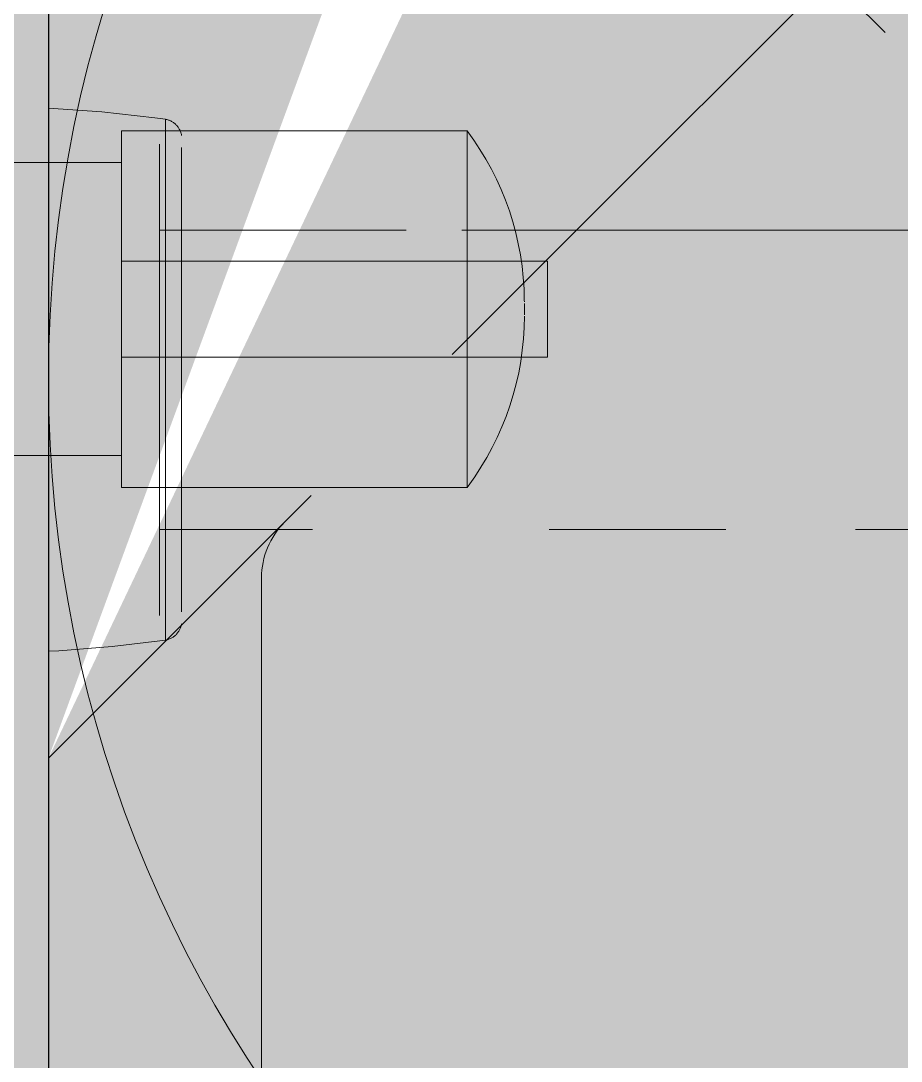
# Model space of a CAD drawing. Header units: metres. Extents: x 5 to 242, y -3 to 162.
# Drawn here: x 180.7533 to 180.8653, y 82.2999 to 82.4324 of the extents above; entities that cross this region are included whole.
import ezdxf

# ---------------------------------------------------------------- set-up
doc = ezdxf.new("R2010")
doc.units = ezdxf.units.M
doc.layers.add('1053_ARQ_BASE_MATADOURO_dwg', color=7, linetype='Continuous', lineweight=5, true_color=0x767676)
for name, color, linetype, lineweight in [('A-EQUIPAMENTOS', 7, 'Continuous', 5), ('A-PAREDE', 7, 'Continuous', 30), ('A-WALL', 7, 'Continuous', 9), ('P-PIPE', 7, 'Continuous', 5), ('P-SANR-FIXT', 7, 'Continuous', 5)]:
    doc.layers.add(name, color=color, linetype=linetype, lineweight=lineweight)

# ---------------------------------------------------------------- blocks, each defined once
blk = doc.blocks.new('USO_ESG_Cuba lavatório redonda - Uso geral-3627488-TÉRREO 1_20')
at = {"layer": 'P-SANR-FIXT', "color": 9, "true_color": 0xc0c0c0}
for centre in [(-2.759870525399777e-15, 0.1600000000000002), (-2.727719265099044e-15, 0.1600000000000002)]:
    blk.add_arc(centre, 0.1599999999999999, 180.0000000000002, 5.088887490341627e-14, dxfattribs=at)
blk = doc.blocks.new('USO_ESG_Sifão de Uso Geral - Sifão para lavatório-3627490-TÉRREO 1_20')
at = {"layer": 'P-SANR-FIXT', "color": 9, "true_color": 0xc0c0c0}
for p, q in [((-0.01905000000013861, 0.1149999987484047), (-0.01905000000013861, 0.07289266715780068)), ((0.01904999999979209, 0.1027178877682112), (0.01904999999979209, 0.1149999987484047)), ((-0.01905000000013861, 0.03360244957850154), (-0.01905000000013861, 0.01413148976545272)), ((0.01904999999979209, 0.01413148976545272), (0.01904999999979209, 0.03360245495839335)), ((-0.02955640025592632, 0.01695898247440039), (0, 0.01695898247440039)), ((-0.02955640025592635, 0.01695898247440039), (-1.142151288813576e-16, 0.01695898247440039)), ((6.161763616794731e-17, 0.0169589824744004), (-0.01907023710242991, 0.0169589824744004)), ((0.01907023710242991, 0.0169589824744004), (0, 0.0169589824744004)), ((-1.004139738387554e-16, 0.01695898247440039), (0.02955640025592629, 0.01695898247440039)), ((2.284302577627152e-16, 0.01695898247440039), (0.02955640025592639, 0.01695898247440039)), ((-0.033171959091578, 0.01488819227461761), (0, 0.01488819227461761)), ((-1.071815570673971e-16, 0.01488819227461761), (0.033171959091578, 0.01488819227461761)), ((-0.03, 0.01413148976521754), (0.03, 0.01413148976521754)), ((-0.03, 0.01413148976521754), (0.03, 0.01413148976521754)), ((-0.01907023710242991, 0.0141314897652176), (0, 0.0141314897652176)), ((0.01904999999999815, 0.01413148976521754), (-0.01904999999999815, 0.01413148976521754)), ((0.01904999999999815, 0.01413148976521754), (-0.01904999999999815, 0.01413148976521754)), ((-0.016, 0.01413148976521754), (0.016, 0.01413148976521754)), ((-0.016, 0.01413148976521754), (0.016, 0.01413148976521754)), ((-6.161763616794731e-17, 0.01413148976521748), (0.01907023710242991, 0.01413148976521748)), ((-1.04744440165294e-16, 0), (-0.03, 0)), ((0.03, 0), (-1.920283787331894e-16, 0)), ((0.03, 9.702447179016361e-17), (-2.912619083023203e-16, 9.702447179016361e-17)), ((-0.03457092903812933, -5.498934640968401e-17), (0, -5.498934640968401e-17)), ((-1.920283787331894e-16, -9.702447179016361e-17), (-0.03, -9.702447179016361e-17)), ((-1.117017536812876e-16, -5.498934640968401e-17), (0.03457092903812933, -5.498934640968401e-17))]:
    blk.add_line(p, q, dxfattribs=at)
at = {"layer": 'P-SANR-FIXT', "color": 254, "true_color": 0xd3d3d3}
for p, q in [((0.01904999999979209, 0.06375625427553314), (0.01904999999979209, 0.0862422085268332)), ((-0.01905000000013861, 0.07289266715780068), (-0.01905000000013861, 0.05263649293236122)), ((-0.01905000000013861, 0.04553576000836074), (-0.01905000000013861, 0.03360244957850154))]:
    blk.add_line(p, q, dxfattribs=at)
at = {"layer": 'P-SANR-FIXT', "color": 9, "true_color": 0xc0c0c0, "flags": 128}
for points in [[(-0.0331719590917468, 0.01488819227468594), (-0.03315162239318997, 0.01498875114948896), (-0.03312728067933422, 0.01508841633713419), (-0.03309897289174478, 0.01518702839397847), (-0.03306674431692991, 0.01528442956225554), (-0.03303064651371078, 0.015380464020816), (-0.03299073723075035, 0.01547497813475857), (-0.03294708031451828, 0.01556782070187328), (-0.03289974560665251, 0.01565884319395627), (-0.03284880883265778, 0.01574789999410496), (-0.03279435148055527, 0.01583484863082522), (-0.03273646067038408, 0.01591955000465387), (-0.03267522901517841, 0.01600186861131588), (-0.03261075447245021, 0.01608167275892156), (-0.03254314018784044, 0.01615883477754032), (-0.03247249432962235, 0.01623323122461625), (-0.03239892991620509, 0.0163047430816514), (-0.03232256463490503, 0.01637325594492904), (-0.03224352065385611, 0.0164386602084749), (-0.03216192442671254, 0.01650085123939498), (-0.03207790648986684, 0.0165597295451742), (-0.03199160125412345, 0.01661520093349027), (-0.03190314678958076, 0.01666717666149343), (-0.03181268460434494, 0.01671557357940328), (-0.03172035941866998, 0.01676031426232403), (-0.03162631893327598, 0.01680132713471357), (-0.03153071359260848, 0.0168385465850115), (-0.03143369634511764, 0.01687191306973291), (-0.03133542239757735, 0.01690137320966169), (-0.03123604896725592, 0.01692687987481659), (-0.03113573503055232, 0.01694839225999203), (-0.03107743835374186, 0.01695898247444857)], [(0.03107743835339534, 0.01695898247444857), (0.03117822241681115, 0.01693979286345238), (0.03127815848403261, 0.01691658831449058), (0.03137708667854695, 0.01688940594984233), (0.03147484873639515, 0.01685828925564965), (0.03157128825912969, 0.01682328801192089), (0.03166625096406951, 0.01678445821297028), (0.03175958493129765, 0.01674186197843228), (0.03185114084615416, 0.01669556745332593), (0.03194077223881832, 0.01664564869869391), (0.03202833571820793, 0.01659218557392524), (0.03211369120130458, 0.01653526360882097), (0.03219670213762765, 0.01647497386623472), (0.03227723572747109, 0.01641141279695112), (0.03235516313424924, 0.01634468208500039), (0.03243035969053617, 0.0162748884856268), (0.0325027050980756, 0.01620214365327738), (0.03257208361961293, 0.01612656396446218), (0.0326383842642821, 0.01604827033035763), (0.03270150096523048, 0.01596738800428138), (0.03276133274913518, 0.01588404638043503), (0.03281778389802676, 0.01579837878793405), (0.03287076410196478, 0.01571052227652144), (0.03292018860402077, 0.01562061739770725), (0.03296597833542, 0.01552880798050246), (0.03300806004264414, 0.01543524090022256), (0.03304636640358385, 0.01534006584382587), (0.03308083613648396, 0.01524343507164813), (0.03311141409689899, 0.01514550317220674), (0.03313805136688679, 0.01504642681534169), (0.03316070533235125, 0.0149463645025844), (0.03317195909140028, 0.01488819227468594)], [(-0.03457092903829944, 1.386069925501943e-13), (-0.03409619888071647, 0.006793772741305657), (-0.03335017000815223, 0.01356312704604279), (-0.0331719590917468, 0.01488819227468594)], [(0.03317195909140028, 0.01488819227468594), (0.03397111898991352, 0.008124904594953478), (0.03449918027467775, 0.001335068951866924), (0.03457092903795292, 1.386069925501943e-13)]]:
    blk.add_lwpolyline(points, dxfattribs=at)
blk = doc.blocks.new('Registro de Gaveta - Agua Fria - MEP - Tigre - PVC Cromado - 25 mm-135403-TÉRREO 1_20')
at = {"layer": 'P-PIPE'}
for p, q in [((154.4113111450573, 82.41839648448708), (154.3673111450574, 82.41839648448708)), ((154.3673111450572, 82.39569625011468), (154.3673111450572, 82.41839648448696)), ((154.4113111450571, 82.3956962501147), (154.4113111450571, 82.41839648448699)), ((154.3673111450574, 82.41434047580032), (154.3520363320969, 82.41434047580032)), ((154.3673111450572, 82.41434047580022), (154.3673111450572, 82.39569625011468)), ((154.3673111450572, 82.41434047580022), (154.3673111450572, 82.39569625011468)), ((154.3673111450572, 82.40179625011471), (154.4113258663779, 82.40179625011471)), ((154.4113259720778, 82.40179625011471), (154.3673111450574, 82.40179625011471)), ((154.3673111450574, 82.40179625011471), (154.4113132704479, 82.40179625011471)), ((154.4113132704479, 82.40179625011471), (154.3673111450572, 82.40179625011471)), ((154.3673111450572, 82.40179625011471), (154.3673111450572, 82.3895962501147)), ((154.3673111450574, 82.40179625011471), (154.3673111450574, 82.3895962501147)), ((154.3673111450572, 82.3895962501147), (154.3673111450572, 82.40179625011471)), ((154.3673111450574, 82.3895962501147), (154.3673111450574, 82.40179625011471)), ((154.4215389827784, 82.40179625011471), (154.4113132704479, 82.40179625011471)), ((154.4113132704479, 82.40179625011471), (154.4113132704479, 82.3895962501147)), ((154.4113132704479, 82.3895962501147), (154.4113132704479, 82.40179625011471)), ((154.4113258663779, 82.40179625011471), (154.4182779681638, 82.40179625011471)), ((154.4113258663779, 82.3895962501147), (154.4113258663779, 82.40179625011471)), ((154.4113259720778, 82.3895962501147), (154.4113259720778, 82.40179625011471)), ((154.4215389827785, 82.38959625011478), (154.4215389827785, 82.4017962501148)), ((154.3673111450572, 82.39569625011468), (154.3673111450572, 82.37705202442915)), ((154.3673111450572, 82.39569625011468), (154.3673111450572, 82.37705202442915)), ((154.3673111450572, 82.3729960157424), (154.3673111450572, 82.39569625011468)), ((154.4113111450571, 82.37299601574242), (154.4113111450571, 82.3956962501147)), ((154.3673111450572, 82.3895962501147), (154.4113132704479, 82.3895962501147)), ((154.4113132704479, 82.3895962501147), (154.3673111450574, 82.3895962501147)), ((154.3673111450574, 82.3895962501147), (154.4113259720778, 82.3895962501147)), ((154.4113258663779, 82.3895962501147), (154.3673111450572, 82.3895962501147)), ((154.4113132704479, 82.3895962501147), (154.4215389827784, 82.3895962501147)), ((154.4182779681638, 82.3895962501147), (154.4113258663779, 82.3895962501147)), ((154.3520363320969, 82.37705202442925), (154.3673111450574, 82.37705202442925)), ((154.3673111450574, 82.3729960157425), (154.4113111450573, 82.3729960157425))]:
    blk.add_line(p, q, dxfattribs=at)
at = {"layer": 'P-PIPE', "flags": 128}
for points in [[(154.4113111450573, 82.41839648448715), (154.4121592206978, 82.41722360878637), (154.4129597154499, 82.41601775728084), (154.4137113486928, 82.41478085907563), (154.4144129179734, 82.41351489294436), (154.4150633009309, 82.4122218841624), (154.4156614570909, 82.41090390126817), (154.4162064295315, 82.40956305275304), (154.4166973464129, 82.4082014836887), (154.4171334223729, 82.40682137229511), (154.4175139597829, 82.40542492645619), (154.4178383498641, 82.4040143801873), (154.4181060736617, 82.40259199006167), (154.4183167028748, 82.40116003159994), (154.4184699005416, 82.39972079563027), (154.4185654215784, 82.39827658462325), (154.4186031131719, 82.39682970900823), (154.4186037742138, 82.39661098261901)], [(154.4186037742138, 82.39640752115504), (154.4186037742138, 82.3963839512521), (154.4186037742138, 82.39635928117406), (154.4186037742138, 82.39633355038771), (154.4186037742138, 82.39630680005696), (154.4186037742138, 82.39627907297647), (154.4186037742138, 82.39625041350378), (154.4186037742138, 82.39622086748788), (154.4186037742138, 82.39619048219603), (154.4186037742138, 82.39615930623835), (154.4186037742138, 82.39612738948962), (154.4186037742138, 82.39609478300991), (154.4186037742138, 82.39606153896257), (154.4186037742138, 82.39602771053096), (154.4186037742138, 82.39599335183341), (154.4186037742138, 82.39595851783642), (154.4186037742138, 82.39592326426711), (154.4186037742138, 82.39588764752365), (154.4186037742138, 82.39585172458507), (154.4186037742138, 82.39581555292048), (154.4186037742138, 82.3957791903969), (154.4186037742138, 82.39574269518656), (154.4186037742138, 82.39570612567395)], [(154.4186037742138, 82.39569625011485), (154.4186037742138, 82.3957328296586), (154.4186037742138, 82.39576935068288), (154.4186037742138, 82.39580575476195), (154.4186037742138, 82.3958419836569), (154.4186037742138, 82.39587797940919), (154.4186037742138, 82.39591368443347), (154.4186037742138, 82.3959490416092), (154.4186037742138, 82.39598399437257), (154.4186037742138, 82.39601848680631), (154.4186037742138, 82.39605246373023), (154.4186037742138, 82.39608587078827), (154.4186037742138, 82.39611865453642), (154.4186037742138, 82.39615076252758), (154.4186037742138, 82.39618214339582), (154.4186037742138, 82.39621274693852), (154.4186037742138, 82.39624252419634), (154.4186037742138, 82.3962714275323), (154.4186037742138, 82.39629941070703), (154.4186037742138, 82.39632642895344), (154.4186037742138, 82.3963524390482), (154.4186037742138, 82.39637739938065), (154.4186037742138, 82.3964012700196)], [(154.4186037742138, 82.39569625011485), (154.4186037742138, 82.39565967057098), (154.4186037742138, 82.39562314954662), (154.4186037742138, 82.39558674546755), (154.4186037742138, 82.39555051657268), (154.4186037742138, 82.39551452082031), (154.4186037742138, 82.39547881579604), (154.4186037742138, 82.3954434586203), (154.4186037742138, 82.395408505857), (154.4186037742138, 82.3953740134232), (154.4186037742138, 82.39534003649935), (154.4186037742138, 82.39530662944131), (154.4186037742138, 82.39527384569315), (154.4186037742138, 82.395241737702), (154.4186037742138, 82.39521035683376), (154.4186037742138, 82.39517975329106), (154.4186037742138, 82.39514997603324), (154.4186037742138, 82.39512107269728), (154.4186037742138, 82.39509308952255), (154.4186037742138, 82.39506607127606), (154.4186037742138, 82.39504006118138), (154.4186037742138, 82.39501510084892), (154.4186037742138, 82.39499123020998)], [(154.4186037742138, 82.39498497907454), (154.4186037742138, 82.39500854897747), (154.4186037742138, 82.39503321905552), (154.4186037742138, 82.39505894984187), (154.4186037742138, 82.39508570017261), (154.4186037742138, 82.39511342725311), (154.4186037742138, 82.3951420867258), (154.4186037742138, 82.3951716327417), (154.4186037742138, 82.39520201803354), (154.4186037742138, 82.39523319399116), (154.4186037742138, 82.39526511073989), (154.4186037742138, 82.39529771721959), (154.4186037742138, 82.395330961267), (154.4186037742138, 82.39536478969862), (154.4186037742138, 82.39539914839622), (154.4186037742138, 82.39543398239309), (154.4186037742138, 82.3954692359624), (154.4186037742138, 82.39550485270593), (154.4186037742138, 82.3955407756445), (154.4186037742138, 82.39557694730902), (154.4186037742138, 82.39561330983268), (154.4186037742138, 82.395649805043), (154.4186037742138, 82.39568637455562)], [(154.4186037742138, 82.39478151761057), (154.4185748288141, 82.3933344406032), (154.4184880389216, 82.39188967861037), (154.4183435433816, 82.39044954294297), (154.4181415733561, 82.38901633751101), (154.4178824519543, 82.38759235513731), (154.4175665937149, 82.38617987388994), (154.4171945039438, 82.38478115343777), (154.4167667779051, 82.38339843143478), (154.4162840998694, 82.3820339199415), (154.4157472420186, 82.38068980188514), (154.4151570632107, 82.37936822756785), (154.4145145076057, 82.37807131122663), (154.4138206031558, 82.37680112765098), (154.41307645996, 82.37555970886375), (154.4122832684885, 82.37434904087002), (154.4114422976787, 82.37317106048032), (154.4113111450573, 82.37299601574243)]]:
    blk.add_lwpolyline(points, dxfattribs=at)
blk = doc.blocks.new('1053_ARQ_BASE_MATADOURO_dwg_A$C36706394-4039621-TÉRREO 1_20')
at = {"layer": 'A-EQUIPAMENTOS', "true_color": 0xe2e2e2}
h = blk.add_hatch(color=254, dxfattribs=at)
h.paths.add_polyline_path([(0.0001433662209583417, 0.2413469433308088), (0.01722721261676397, 0.3409887801844958), (0.07259618080445872, 0.4258633158798795), (0.1566267831339737, 0.4816144715849318), (0.2561152307711466, 0.4995701522183706), (0.3065170094039235, 0.4931319497926481), (0.3065169518232522, 0.1910034194588403), (0.007022733827121556, 0.1910034805211806), (0.0005726141983168418, 0.2382056786296558)])
h.paths.add_polyline_path([(0.0001433662209583417, 0.2413469433308088), (0.02283819799829962, 0.2181319818706135), (0.03286055804815387, 0.2382056724852079), (0.02614858653019928, 0.2271222179613425), (0.003592405564414912, 0.2394602930856112)])
h.paths.add_polyline_path([(0.03802957199607499, 0.3252506531202202), (0.1628162907119988, 0.3247472994506345), (0.1783617588274823, 0.3363405099835425), (0.1734132944732781, 0.3409887862420372), (0.1623210821010324, 0.3562151238340012), (0.1611845127883666, 0.3409887885692486), (0.1528065186575788, 0.3373278411306274), (0.1623210771043196, 0.3299583289124858), (0.04048372216659773, 0.3253436067395346)])
h.paths.add_polyline_path([(0.09932748549996359, 0.1910034629553778), (0.2464602034924579, 0.2450640788465465), (0.2540722052937272, 0.2531887048471279), (0.2479193133565859, 0.2655181362536078), (0.2301190928108783, 0.253188709405496), (0.1223138466616914, 0.2019323780058501)])
h.paths.add_polyline_path([(0.222801456980138, 0.473019407191173), (0.2894673610178796, 0.4729585025576129), (0.274866155422145, 0.4730193983316913), (0.2725266968231912, 0.4735003276257518), (0.2538396855395624, 0.4733195951523645)])
at = {"layer": 'A-EQUIPAMENTOS', "color": 253, "true_color": 0xaaaaaa}
for p, q in [((0.2341307778842747, 0.2550960779190064), (0.1917227806840814, 0.2975040741268673)), ((0.1987754388246686, 0.290451416745782), (0.1687597788569045, 0.2604357566374708)), ((0.1327840460136393, 0.2244600236257505), (0.09932744759134948, 0.1910034250468016)), ((0.122313849744387, 0.2181319631636143), (0.0360974766081199, 0.2181319631636143))]:
    blk.add_line(p, q, dxfattribs=at)
at = {"layer": 'A-EQUIPAMENTOS', "color": 9, "true_color": 0xc3c3c3}
blk.add_line((0.1687597788569045, 0.2604357566374708), (0.150727726850364, 0.2424037045464959), dxfattribs=at)
at = {"layer": 'A-EQUIPAMENTOS', "color": 253, "true_color": 0xaaaaaa, "flags": 128}
blk.add_lwpolyline([(0.007022746489383281, 0.1910034269094467), (0.3065169518231414, 0.1910034269094467), (0.3065169518231414, 0.4931319504976273)], dxfattribs=at)
at = {"layer": 'A-EQUIPAMENTOS', "color": 253, "true_color": 0xaaaaaa}
blk.add_arc((0.122313849744387, 0.2281319629400969), 0.009999999999999978, 270, 315.0000000742844, dxfattribs=at)
blk = doc.blocks.new('1053_ARQ_BASE_MATADOURO_dwg_arq geral tgov-4039641-TÉRREO 1_20')
at = {"layer": 'A-PAREDE', "color": 253, "true_color": 0xaaaaaa, "flags": 128}
blk.add_lwpolyline([(23.9982296655653, -2.440337724983692), (23.9982296655653, -0.4903377238661051), (25.13822966557927, -0.4903377238661051), (25.13822966557927, -0.6403377242386341), (24.14822966558859, -0.6403377242386341), (24.14822966558859, -2.440337724983692)], dxfattribs=at)
at = {"extrusion": (0, 0, -1), "zscale": -1, "rotation": 90.00001090347922}
blk.add_blockref('1053_ARQ_BASE_MATADOURO_dwg_A$C36706394-4039621-TÉRREO 1_20', (-23.95722618373111, -0.9468546397985577), dxfattribs=at)
blk = doc.blocks.new('1053_ARQ_BASE_MATADOURO_dwg-3625622-TÉRREO 1_20')
blk.add_blockref('1053_ARQ_BASE_MATADOURO_dwg_arq geral tgov-4039641-TÉRREO 1_20', (130.2097949645677, 83.1860339743535))

msp = doc.modelspace()

# ---------------------------------------------------------------- hatches: boundary and pattern name
at = {"layer": 'A-WALL', "true_color": 0xffd4aa, "transparency": 33554483}
h = msp.add_hatch(color=41, dxfattribs=at)
h.paths.add_polyline_path([(180.608289673295, 80.59569625085999), (180.756789673295, 80.60518625011545), (180.7567896349528, 82.69569625048742), (180.608289673295, 82.69569625048742), (180.608289673295, 80.60518625011545)])
h.paths.add_polyline_path([(180.7181530681913, 80.60518625011545), (180.6935789953626, 80.60780725441447), (180.7028437572989, 82.34870625011483), (180.7185789953628, 82.33850674536436), (180.7185789953628, 80.60518625011545)])

# ---------------------------------------------------------------- linework, layer by layer
at = {"layer": 'A-WALL', "color": 253, "true_color": 0xbbb2aa}
msp.add_line((180.7567896732948, 80.59419625048724), (180.7567896732949, 82.69569625048725), dxfattribs=at)

# ---------------------------------------------------------------- block references
at = {"layer": '1053_ARQ_BASE_MATADOURO_dwg', "color": 253, "true_color": 0xaaaaaa}
msp.add_blockref('1053_ARQ_BASE_MATADOURO_dwg-3625622-TÉRREO 1_20', (26.39876504313851, 0), dxfattribs=at)
at = {"layer": 'P-PIPE'}
msp.add_blockref('Registro de Gaveta - Agua Fria - MEP - Tigre - PVC Cromado - 25 mm-135403-TÉRREO 1_20', (26.39876504313851, 0), dxfattribs=at)
at = {"layer": 'P-SANR-FIXT', "color": 9, "true_color": 0xc0c0c0, "rotation": 270.0000000000006}
for name in ['USO_ESG_Cuba lavatório redonda - Uso geral-3627488-TÉRREO 1_20', 'USO_ESG_Sifão de Uso Geral - Sifão para lavatório-3627490-TÉRREO 1_20']:
    msp.add_blockref(name, (180.7567896429256, 82.38670306710037), dxfattribs=at)

doc.saveas('drawing.dxf')
